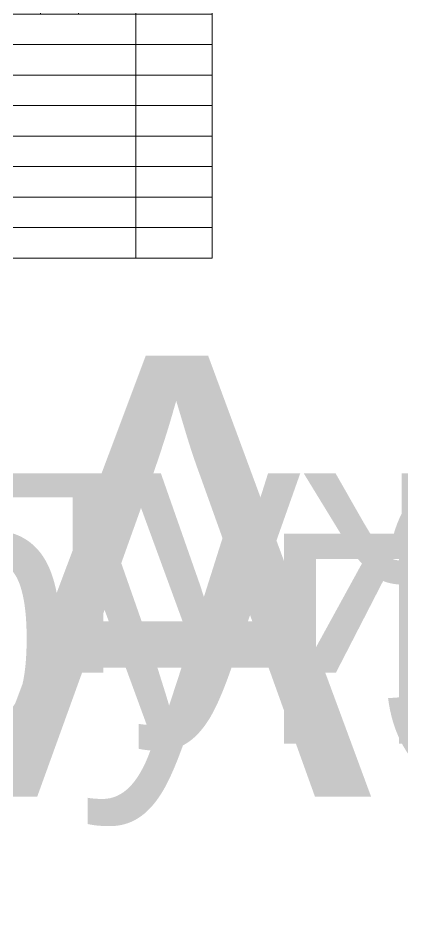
# Paper-space layout '61.2-3. СО' of a CAD drawing. Header units: millimetres. Extents: x -860 to 12764, y -185 to 388.
# Drawn here: x -174 to -73.2, y -185 to 54 of the extents above; entities that cross this region are included whole.
import ezdxf
from ezdxf.enums import TextEntityAlignment as Align

# ---------------------------------------------------------------- set-up
doc = ezdxf.new("R2018")
doc.units = ezdxf.units.MM
doc.layers.get('Defpoints').update_dxf_attribs({"color": 3})
doc.layers.add('0 Оформление листа', color=7, linetype='Continuous')
doc.layers.add('G-ANNO-TTLB', color=7, linetype='Continuous', lineweight=30)
doc.styles.add('Times New Roman', font='times.ttf', dxfattribs={"height": 2.5})
doc.styles.add('М2.5', font='isocpeui.ttf', dxfattribs={"height": 2.5})
doc.styles.add('М3', font='isocpeui.ttf', dxfattribs={"height": 3})

# ---------------------------------------------------------------- blocks, each defined once
blk = doc.blocks.new('*U388')
at = {"style": 'М2.5'}
for tag, height, p in [('ГРАФА_ЗАКАЗЧИК', 2.5, (300.05, 55)), ('ГРАФА_10Ф3-1', 2.5, (231, 32.5)), ('ГРАФА_13Ф3-1', 2.5, (286, 32.5)), ('ГРАФА_10Ф3-2', 2.5, (231, 27.5)), ('ГРАФА_13Ф3-2', 2.5, (286, 27.5)), ('ГРАФА_10Ф3-3', 2.5, (231, 22.5)), ('ГРАФА_13Ф3-3', 2.5, (286, 22.5)), ('ГРАФА_10Ф3-4', 2.5, (231, 17.5)), ('ГРАФА_13Ф3-4', 2.5, (286, 17.5)), ('ГРАФА_10Ф3-5', 2.5, (231, 12.5)), ('ГРАФА_13Ф3-5', 2.5, (286, 12.5)), ('ГРАФА_10Ф3-6', 2.5, (231, 7.5)), ('ГРАФА_13Ф3-6', 2.5, (286, 7.5)), ('СВОЙСТВА_2', 3, (375.57, 2.5)), ('ФОРМАТ', 3, (353.51, 2.5))]:
    blk.add_attdef(tag, text='', height=height, dxfattribs=at).set_placement(p, align=Align.MIDDLE_LEFT)
at = {"style": 'М3'}
for tag, p in [('ГРАФА_1Ф3', (355, 55)), ('ГРАФА_6Ф3', (372.5, 25)), ('ГРАФА_7Ф3', (388.5, 25)), ('ГРАФА_8Ф3', (406, 25))]:
    blk.add_attdef(tag, text='', height=3, dxfattribs=at).set_placement(p, align=Align.MIDDLE_CENTER)
at = {"lineweight": 30, "flags": 104}
for tag, height, p in [('ГРАФА_2Ф3', 2.4, (355, 42.5)), ('ГРАФА_3Ф3', 2.5, (330, 27.5)), ('ГРАФА_4Ф3', 2.5, (330, 12.5))]:
    blk.add_attdef(tag, text='', height=height, dxfattribs=at).set_placement(p, align=Align.MIDDLE_CENTER)
blk = doc.blocks.new('*T406')
at = {"layer": '0 Оформление листа', "color": 0, "linetype": 'ByBlock', "lineweight": -2, "transparency": 16777216}
for p, q in [((0, 0), (225, 0)), ((0, 0), (0, -10)), ((225, 0), (225, -10))]:
    blk.add_line(p, q, dxfattribs=at)
at = {"layer": '0 Оформление листа', "linetype": 'ByBlock', "lineweight": -2, "transparency": 16777216}
for p, q in [((0, -10), (225, -10)), ((0, -10), (0, -213.37)), ((15, -10), (15, -221.37)), ((45, -10), (45, -221.37)), ((140, -10), (140, -221.37)), ((190, -10), (190, -221.37)), ((205, -10), (205, -221.37)), ((225, -10), (225, -213.37)), ((140, -17), (225, -17)), ((150, -17), (150, -221.37)), ((160, -17), (160, -221.37)), ((170, -17), (170, -221.37)), ((180, -17), (180, -221.37)), ((0, -25), (225, -25)), ((0, -33), (225, -33)), ((0, -41), (225, -41)), ((0, -49), (225, -49)), ((15, -57), (225, -57)), ((15, -65), (225, -65)), ((15, -73), (225, -73)), ((0, -81), (225, -81)), ((15, -90.58), (225, -90.58)), ((0, -100.16), (225, -100.16)), ((15, -109.75), (225, -109.75)), ((0, -119.33), (225, -119.33)), ((0, -128.85), (225, -128.85)), ((0, -136.85), (225, -136.85)), ((0, -146.19), (225, -146.19)), ((0, -154.19), (225, -154.19)), ((0, -162.19), (225, -162.19)), ((0, -170.19), (225, -170.19)), ((0, -178.19), (225, -178.19)), ((0, -186.19), (225, -186.19)), ((0, -194.19), (225, -194.19)), ((0, -203.78), (225, -203.78))]:
    blk.add_line(p, q, dxfattribs=at)
at = {"layer": '0 Оформление листа', "lineweight": -2, "transparency": 16777216}
for p, q in [((0, -213.37), (225, -213.37)), ((0, -213.37), (0, -221.37)), ((225, -213.37), (225, -221.37)), ((0, -221.37), (225, -221.37))]:
    blk.add_line(p, q, dxfattribs=at)
at = {"layer": 'Defpoints', "color": 8, "linetype": 'ByBlock', "lineweight": 0, "transparency": 16777216}
for p, q in [((225.99, 0), (450.99, 0)), ((225.99, 0), (225.99, -223.89)), ((240.99, 0), (240.99, -223.89)), ((270.99, 0), (270.99, -223.89)), ((365.99, 0), (365.99, -159.89)), ((375.99, 0), (375.99, -159.89)), ((385.99, 0), (385.99, -159.89)), ((395.99, 0), (395.99, -159.89)), ((405.99, 0), (405.99, -159.89)), ((415.99, 0), (415.99, -159.89)), ((430.99, 0), (430.99, -223.89)), ((450.99, 0), (450.99, -223.89)), ((225.99, -151.89), (450.99, -151.89)), ((225.99, -159.89), (450.99, -159.89)), ((225.99, -167.89), (450.99, -167.89)), ((225.99, -175.89), (450.99, -175.89)), ((225.99, -183.89), (450.99, -183.89)), ((225.99, -191.89), (450.99, -191.89)), ((225.99, -199.89), (450.99, -199.89)), ((225.99, -207.89), (450.99, -207.89)), ((225.99, -215.89), (450.99, -215.89)), ((0, -221.37), (0, -229.37)), ((15, -221.37), (15, -229.37)), ((45, -221.37), (45, -229.37)), ((140, -221.37), (140, -229.37)), ((150, -221.37), (150, -229.37)), ((160, -221.37), (160, -229.37)), ((170, -221.37), (170, -229.37)), ((180, -221.37), (180, -229.37)), ((190, -221.37), (190, -229.37)), ((205, -221.37), (205, -229.37)), ((225, -221.37), (225, -229.37)), ((225.99, -223.89), (450.99, -223.89)), ((0, -229.37), (225, -229.37))]:
    blk.add_line(p, q, dxfattribs=at)
at = {"layer": '0 Оформление листа', "color": 0, "transparency": 16777216}
for s, insert, char_height, width, attachment_point in [('{\\fTimes New Roman|b0|i0|c0;Групповая спецификация материалов смесительных узлов приточных установок систем ПВ1, ПВ2, П3, П4', (112.5, -5), 2.11667, 224.88, 5), ('{\\fTimes New Roman|b0|i0|c0;Кол-во на исполнение', (165, -13.5), 2.1167, 49.88, 5), ('{\\fTimes New Roman|b0|i0|c0;Масса, кг', (190.06, -13.5), 2.1167, 14.88, 4), ('{\\fTimes New Roman|b0|i0|c0;Примечание', (205.06, -13.5), 2.1167, 19.88, 4), ('{\\fTimes New Roman|b0|i0|c0;Поз.', (7.5, -17.5), 2.1167, 14.88, 5), ('{\\fTimes New Roman|b0|i0|c0;Обозначение', (30, -17.5), 2.1167, 29.88, 5), ('{\\fTimes New Roman|b0|i0|c0;Наименование', (46.5, -17.5), 2.5, 92, 4), ('{\\fTimes New Roman|b0|i0|c0;01', (145, -21), 2.1167, 9.88, 5), ('{\\fTimes New Roman|b0|i0|c0;02', (155, -21), 2.1167, 9.88, 5), ('{\\fTimes New Roman|b0|i0|c0;03', (165, -21), 2.1167, 9.88, 5), ('{\\fTimes New Roman|b0|i0|c0;04', (175, -21), 2.1167, 9.88, 5), ('{\\fTimes New Roman|b1|i0|c0;Всего', (185, -21), 2.1167, 9.88, 5), ('{\\fTimes New Roman|b0|i0|c0;', (190.06, -24.94), 2.1167, 14.88, 7), ('{\\fTimes New Roman|b0|i0|c0;', (205.06, -24.94), 2.1167, 19.88, 7), ('{\\fTimes New Roman|b0|i0|c0;Смесительный узел приточных установок', (46.5, -29), 2.5, 92, 4), ('{\\fTimes New Roman|b0|i0|c0;1', (145, -29), 2.1167, 9.88, 5), ('{\\fTimes New Roman|b0|i0|c0;1', (155, -29), 2.1167, 9.88, 5), ('{\\fTimes New Roman|b0|i0|c0;1', (165, -29), 2.1167, 9.88, 5), ('{\\fTimes New Roman|b0|i0|c0;1', (175, -29), 2.1167, 9.88, 5), ('{\\fTimes New Roman|b1|i0|c0;4', (185, -29), 2.1167, 9.88, 5), ('{\\fTimes New Roman|b0|i0|c0;', (0.06, -32.94), 2.1167, 14.88, 7), ('{\\fTimes New Roman|b0|i0|c0;', (15.06, -32.94), 2.1167, 29.88, 7), ('{\\fTimes New Roman|b0|i0|c0;', (190.06, -32.94), 2.1167, 14.88, 7), ('{\\fTimes New Roman|b0|i0|c0;', (205.06, -32.94), 2.1167, 19.88, 7), ('{\\fTimes New Roman|b0|i0|c0;', (145, -37), 2.1167, 9.88, 5), ('{\\fTimes New Roman|b0|i0|c0;', (155, -37), 2.1167, 9.88, 5), ('{\\fTimes New Roman|b0|i0|c0;', (165, -37), 2.1167, 9.88, 5), ('{\\fTimes New Roman|b0|i0|c0;', (175, -37), 2.1167, 9.88, 5), ('{\\fTimes New Roman|b1|i0|c0;', (185, -37), 2.1167, 9.88, 5), ('{\\fTimes New Roman|b0|i0|c0;', (0.06, -40.94), 2.1167, 14.88, 7), ('{\\fTimes New Roman|b0|i0|c0;', (15.06, -40.94), 2.1167, 29.88, 7), ('{\\fTimes New Roman|b0|i0|c0;', (45.06, -40.94), 2.1167, 94.88, 7), ('{\\fTimes New Roman|b0|i0|c0;', (190.06, -40.94), 2.1167, 14.88, 7), ('{\\fTimes New Roman|b0|i0|c0;', (205.06, -40.94), 2.1167, 19.88, 7), ('{\\fTimes New Roman|b1|i0|c0;\\LДетали', (45.06, -45), 2.1167, 94.88, 4), ('{\\fTimes New Roman|b0|i0|c0;', (145, -45), 2.1167, 9.88, 5), ('{\\fTimes New Roman|b0|i0|c0;', (155, -45), 2.1167, 9.88, 5), ('{\\fTimes New Roman|b0|i0|c0;', (165, -45), 2.1167, 9.88, 5), ('{\\fTimes New Roman|b0|i0|c0;', (175, -45), 2.1167, 9.88, 5), ('{\\fTimes New Roman|b1|i0|c0;', (185, -45), 2.1167, 9.88, 5), ('{\\fTimes New Roman|b0|i0|c0;', (0.06, -48.94), 2.1167, 14.88, 7), ('{\\fTimes New Roman|b0|i0|c0;', (15.06, -48.94), 2.1167, 29.88, 7), ('{\\fTimes New Roman|b0|i0|c0;', (190.06, -48.94), 2.1167, 14.88, 7), ('{\\fTimes New Roman|b0|i0|c0;', (205.06, -48.94), 2.1167, 19.88, 7), ('{\\fTimes New Roman|b0|i0|c0;Комплект смесительного узла MUB.L.04.06.B.CP ', (46.5, -53), 2.5, 92, 4), ('{\\fTimes New Roman|b0|i0|c0;1', (145, -53), 2.1167, 9.88, 5), ('{\\fTimes New Roman|b1|i0|c0;1', (185, -53), 2.1167, 9.88, 5), ('{\\fTimes New Roman|b0|i0|c0;', (155, -53), 2.1167, 9.88, 5), ('{\\fTimes New Roman|b0|i0|c0;', (165, -53), 2.1167, 9.88, 5), ('{\\fTimes New Roman|b0|i0|c0;', (175, -53), 2.1167, 9.88, 5), ('{\\fTimes New Roman|b0|i0|c0;', (205.06, -53), 2.1167, 19.88, 4), ('{\\fTimes New Roman|b0|i0|c0;', (15.06, -56.94), 2.1167, 29.88, 7), ('{\\fTimes New Roman|b0|i0|c0;', (190.06, -56.94), 2.1167, 14.88, 7), ('{\\fTimes New Roman|b0|i0|c0;Комплект смесительного узла MUB.L.04.04.B.CP ', (46.5, -61), 2.5, 92, 4), ('{\\fTimes New Roman|b0|i0|c0;', (145, -61), 2.1167, 9.88, 5), ('{\\fTimes New Roman|b0|i0|c0;1', (155, -61), 2.1167, 9.88, 5), ('{\\fTimes New Roman|b0|i0|c0;', (165, -61), 2.1167, 9.88, 5), ('{\\fTimes New Roman|b0|i0|c0;', (175, -61), 2.1167, 9.88, 5), ('{\\fTimes New Roman|b1|i0|c0;1', (185, -61), 2.1167, 9.88, 5), ('{\\fTimes New Roman|b0|i0|c0;', (205.06, -61), 2.1167, 19.88, 4), ('{\\fTimes New Roman|b0|i0|c0;1', (7.5, -65), 2.1167, 14.88, 5), ('{\\fTimes New Roman|b0|i0|c0;', (15.06, -64.94), 2.1167, 29.88, 7), ('{\\fTimes New Roman|b0|i0|c0;', (190.06, -64.94), 2.1167, 14.88, 7), ('{\\fTimes New Roman|b0|i0|c0;Комплект смесительного узла MUB.L.06.06.B.CP ', (46.5, -69), 2.5, 92, 4), ('{\\fTimes New Roman|b0|i0|c0;', (145, -69), 2.1167, 9.88, 5), ('{\\fTimes New Roman|b0|i0|c0;', (155, -69), 2.1167, 9.88, 5), ('{\\fTimes New Roman|b0|i0|c0;1', (165, -69), 2.1167, 9.88, 5), ('{\\fTimes New Roman|b0|i0|c0;', (175, -69), 2.1167, 9.88, 5), ('{\\fTimes New Roman|b1|i0|c0;1', (185, -69), 2.1167, 9.88, 5), ('{\\fTimes New Roman|b0|i0|c0;', (205.06, -69), 2.1167, 19.88, 4), ('{\\fTimes New Roman|b0|i0|c0;', (15.06, -72.94), 2.1167, 29.88, 7), ('{\\fTimes New Roman|b0|i0|c0;', (190.06, -72.94), 2.1167, 14.88, 7), ('{\\fTimes New Roman|b0|i0|c0;Комплект смесительного узла MUB.L.04.01.B.CP ', (46.5, -77), 2.5, 92, 4), ('{\\fTimes New Roman|b0|i0|c0;1', (175, -77), 2.1167, 9.88, 5), ('{\\fTimes New Roman|b1|i0|c0;1', (185, -77), 2.1167, 9.88, 5), ('{\\fTimes New Roman|b0|i0|c0;', (145, -77), 2.1167, 9.88, 5), ('{\\fTimes New Roman|b0|i0|c0;', (155, -77), 2.1167, 9.88, 5), ('{\\fTimes New Roman|b0|i0|c0;', (165, -77), 2.1167, 9.88, 5), ('{\\fTimes New Roman|b0|i0|c0;', (205.06, -77), 2.1167, 19.88, 4), ('{\\fTimes New Roman|b0|i0|c0;', (15.06, -80.94), 2.1167, 29.88, 7), ('{\\fTimes New Roman|b0|i0|c0;', (190.06, -80.94), 2.1167, 14.88, 7), ('{\\fTimes New Roman|b0|i0|c0;Ручной балансировочный клапан STP Ду 25, ВР 1" SANEXT (6503-1)', (46.5, -85.79), 2.5, 92, 4), ('{\\fTimes New Roman|b0|i0|c0;1', (145, -85.79), 2.1167, 9.88, 5), ('{\\fTimes New Roman|b0|i0|c0;1', (155, -85.79), 2.1167, 9.88, 5), ('{\\fTimes New Roman|b0|i0|c0;1', (165, -85.79), 2.1167, 9.88, 5), ('{\\fTimes New Roman|b0|i0|c0;', (175, -85.79), 2.1167, 9.88, 5), ('{\\fTimes New Roman|b1|i0|c0;3', (185, -85.79), 2.1167, 9.88, 5), ('{\\fTimes New Roman|b0|i0|c0;2', (7.5, -90.58), 2.1167, 14.88, 5), ('{\\fTimes New Roman|b0|i0|c0;', (15.06, -90.52), 2.1167, 29.88, 7), ('{\\fTimes New Roman|b0|i0|c0;', (190.06, -90.52), 2.1167, 14.88, 7), ('{\\fTimes New Roman|b0|i0|c0;', (205.06, -90.52), 2.1167, 19.88, 7), ('{\\fTimes New Roman|b0|i0|c0;\\c255;Ручной балансировочный клапан STP Ду 15, ВР 1/2" SANEXT (6501-1)', (46.5, -95.37), 2.5, 92, 4), ('{\\fTimes New Roman|b0|i0|c0;', (145, -95.37), 2.1167, 9.88, 5), ('{\\fTimes New Roman|b0|i0|c0;', (155, -95.37), 2.1167, 9.88, 5), ('{\\fTimes New Roman|b0|i0|c0;', (165, -95.37), 2.1167, 9.88, 5), ('{\\fTimes New Roman|b0|i0|c0;1', (175, -95.37), 2.1167, 9.88, 5), ('{\\fTimes New Roman|b1|i0|c0;1', (185, -95.37), 2.1167, 9.88, 5), ('{\\fTimes New Roman|b0|i0|c0;', (15.06, -100.1), 2.1167, 29.88, 7), ('{\\fTimes New Roman|b0|i0|c0;', (190.06, -100.1), 2.1167, 14.88, 7), ('{\\fTimes New Roman|b0|i0|c0;', (205.06, -100.1), 2.1167, 19.88, 7), ('{\\fTimes New Roman|b0|i0|c0;Автоматический балансировочный клапан DPV Ду 25, ВР 1" SANEXT (6103)', (46.5, -104.96), 2.5, 92, 4), ('{\\fTimes New Roman|b0|i0|c0;1', (145, -104.96), 2.1167, 9.88, 5), ('{\\fTimes New Roman|b0|i0|c0;1', (155, -104.96), 2.1167, 9.88, 5), ('{\\fTimes New Roman|b0|i0|c0;1', (165, -104.96), 2.1167, 9.88, 5), ('{\\fTimes New Roman|b0|i0|c0;', (175, -104.96), 2.1167, 9.88, 5), ('{\\fTimes New Roman|b1|i0|c0;3', (185, -104.96), 2.1167, 9.88, 5), ('{\\fTimes New Roman|b0|i0|c0;3', (7.5, -109.75), 2.1167, 14.88, 5), ('{\\fTimes New Roman|b0|i0|c0;', (15.06, -109.69), 2.1167, 29.88, 7), ('{\\fTimes New Roman|b0|i0|c0;', (190.06, -109.69), 2.1167, 14.88, 7), ('{\\fTimes New Roman|b0|i0|c0;', (205.06, -109.69), 2.1167, 19.88, 7), ('{\\fTimes New Roman|b0|i0|c0;\\c255;Автоматический балансировочный клапан DPV Ду 15, ВР 1/2" SANEXT (6101-1)', (46.5, -114.54), 2.5, 92, 4), ('{\\fTimes New Roman|b0|i0|c0;', (145, -114.54), 2.1167, 9.88, 5), ('{\\fTimes New Roman|b0|i0|c0;', (155, -114.54), 2.1167, 9.88, 5), ('{\\fTimes New Roman|b0|i0|c0;', (165, -114.54), 2.1167, 9.88, 5), ('{\\fTimes New Roman|b0|i0|c0;1', (175, -114.54), 2.1167, 9.88, 5), ('{\\fTimes New Roman|b1|i0|c0;1', (185, -114.54), 2.1167, 9.88, 5), ('{\\fTimes New Roman|b0|i0|c0;', (15.06, -119.27), 2.1167, 29.88, 7), ('{\\fTimes New Roman|b0|i0|c0;', (190.06, -119.27), 2.1167, 14.88, 7), ('{\\fTimes New Roman|b0|i0|c0;', (205.06, -119.27), 2.1167, 19.88, 7), ('{\\fTimes New Roman|b0|i0|c0;Термоманометр радиальный ТМТБ-31Т.1(0-120С)(0-1MPa)G1/2" кл. точности 2,5', (46.5, -124.09), 2.5, 92, 4), ('{\\fTimes New Roman|b0|i0|c0;4', (7.5, -124.09), 2.1167, 14.88, 5), ('{\\fTimes New Roman|b0|i0|c0;PTI', (30, -124.09), 2.1167, 29.88, 5), ('{\\fTimes New Roman|b0|i0|c0;4', (145, -124.09), 2.1167, 9.88, 5), ('{\\fTimes New Roman|b0|i0|c0;4', (155, -124.09), 2.1167, 9.88, 5), ('{\\fTimes New Roman|b0|i0|c0;4', (165, -124.09), 2.1167, 9.88, 5), ('{\\fTimes New Roman|b0|i0|c0;4', (175, -124.09), 2.1167, 9.88, 5), ('{\\fTimes New Roman|b1|i0|c0;16', (185, -124.09), 2.1167, 9.88, 5), ('{\\fTimes New Roman|b0|i0|c0;', (190.06, -128.79), 2.1167, 14.88, 7), ('{\\fTimes New Roman|b0|i0|c0;', (205.06, -128.79), 2.1167, 19.88, 7), ('{\\fTimes New Roman|b0|i0|c0;Реле давления KPI 35R 1/2"', (46.5, -132.85), 2.5, 92, 4), ('{\\fTimes New Roman|b0|i0|c0;5', (7.5, -132.85), 2.1167, 14.88, 5), ('{\\fTimes New Roman|b0|i0|c0;PS', (30, -132.85), 2.1167, 29.88, 5), ('{\\fTimes New Roman|b0|i0|c0;1', (145, -132.85), 2.1167, 9.88, 5), ('{\\fTimes New Roman|b0|i0|c0;1', (155, -132.85), 2.1167, 9.88, 5), ('{\\fTimes New Roman|b0|i0|c0;1', (165, -132.85), 2.1167, 9.88, 5), ('{\\fTimes New Roman|b0|i0|c0;1', (175, -132.85), 2.1167, 9.88, 5), ('{\\fTimes New Roman|b1|i0|c0;4', (185, -132.85), 2.1167, 9.88, 5), ('{\\fTimes New Roman|b0|i0|c0;Манометр радиальный ТМ-510Т.00(0-1MPa)G1/2" кл. точности 1,5', (46.5, -141.52), 2.5, 92, 4), ('{\\fTimes New Roman|b0|i0|c0;', (190.06, -136.79), 2.1167, 14.88, 7), ('{\\fTimes New Roman|b0|i0|c0;', (205.06, -136.79), 2.1167, 19.88, 7), ('{\\fTimes New Roman|b0|i0|c0;6', (7.5, -141.52), 2.1167, 14.88, 5), ('{\\fTimes New Roman|b0|i0|c0;PI', (30, -141.52), 2.1167, 29.88, 5), ('{\\fTimes New Roman|b0|i0|c0;2', (145, -141.52), 2.1167, 9.88, 5), ('{\\fTimes New Roman|b0|i0|c0;2', (155, -141.52), 2.1167, 9.88, 5), ('{\\fTimes New Roman|b0|i0|c0;2', (165, -141.52), 2.1167, 9.88, 5), ('{\\fTimes New Roman|b0|i0|c0;2', (175, -141.52), 2.1167, 9.88, 5), ('{\\fTimes New Roman|b1|i0|c0;8', (185, -141.52), 2.1167, 9.88, 5), ('{\\fTimes New Roman|b0|i0|c0;', (190.06, -146.13), 2.1167, 14.88, 7), ('{\\fTimes New Roman|b0|i0|c0;', (205.06, -146.13), 2.1167, 19.88, 7), ('{\\fTimes New Roman|b0|i0|c0;Примечания:', (272.49, -150.89), 2.5, 92, 7), ('{\\fTimes New Roman|b0|i0|c0;7', (7.5, -150.19), 2.1167, 14.88, 5), ('{\\fTimes New Roman|b0|i0|c0;Кран шаровой ВВ полнопроходной 1" ', (46.5, -150.19), 2.5, 92, 4), ('{\\fTimes New Roman|b0|i0|c0;1', (145, -150.19), 2.1167, 9.88, 5), ('{\\fTimes New Roman|b0|i0|c0;1', (155, -150.19), 2.1167, 9.88, 5), ('{\\fTimes New Roman|b0|i0|c0;1', (165, -150.19), 2.1167, 9.88, 5), ('{\\fTimes New Roman|b0|i0|c0;1', (175, -150.19), 2.1167, 9.88, 5), ('{\\fTimes New Roman|b1|i0|c0;4', (185, -150.19), 2.1167, 9.88, 5), ('{\\fTimes New Roman|b0|i0|c0;', (226.05, -151.83), 2.1167, 14.88, 7), ('{\\fTimes New Roman|b0|i0|c0;', (241.05, -151.83), 2.1167, 29.88, 7), ('{\\fTimes New Roman|b0|i0|c0;', (366.05, -151.83), 2.1167, 9.88, 7), ('{\\fTimes New Roman|b0|i0|c0;', (376.05, -151.83), 2.1167, 9.88, 7), ('{\\fTimes New Roman|b0|i0|c0;', (386.05, -151.83), 2.1167, 9.88, 7), ('{\\fTimes New Roman|b0|i0|c0;', (396.05, -151.83), 2.1167, 9.88, 7), ('{\\fTimes New Roman|b0|i0|c0;', (406.05, -151.83), 2.1167, 9.88, 7), ('{\\fTimes New Roman|b0|i0|c0;', (416.05, -151.83), 2.1167, 14.88, 7), ('{\\fTimes New Roman|b0|i0|c0;', (431.05, -151.83), 2.1167, 19.88, 7), ('{\\fTimes New Roman|b0|i0|c0;', (15.06, -154.13), 2.1167, 29.88, 7), ('{\\fTimes New Roman|b0|i0|c0;', (190.06, -154.13), 2.1167, 14.88, 7), ('{\\fTimes New Roman|b0|i0|c0;', (205.06, -154.13), 2.1167, 19.88, 7), ('{\\fTimes New Roman|b0|i0|c0;1.', (269.49, -155.89), 2.1167, 27, 6), ('{\\fTimes New Roman|b0|i0|c0;Поз. 1 учтена в комплекте ПП2020РД-1.2-61.2-ОВ1', (272.49, -155.89), 2.5, 92, 4), ('{\\fTimes New Roman|b0|i0|c0;8', (7.5, -158.19), 2.1167, 14.88, 5), ('{\\fTimes New Roman|b0|i0|c0;Тройник 1"', (46.5, -158.19), 2.5, 92, 4), ('{\\fTimes New Roman|b0|i0|c0;9', (145, -158.19), 2.1167, 9.88, 5), ('{\\fTimes New Roman|b0|i0|c0;9', (155, -158.19), 2.1167, 9.88, 5), ('{\\fTimes New Roman|b0|i0|c0;9', (165, -158.19), 2.1167, 9.88, 5), ('{\\fTimes New Roman|b0|i0|c0;9', (175, -158.19), 2.1167, 9.88, 5), ('{\\fTimes New Roman|b1|i0|c0;36', (185, -158.19), 2.1167, 9.88, 5), ('{\\fTimes New Roman|b0|i0|c0;', (226.05, -159.83), 2.1167, 14.88, 7), ('{\\fTimes New Roman|b0|i0|c0;', (366.05, -159.83), 2.1167, 9.88, 7), ('{\\fTimes New Roman|b0|i0|c0;', (376.05, -159.83), 2.1167, 9.88, 7), ('{\\fTimes New Roman|b0|i0|c0;', (386.05, -159.83), 2.1167, 9.88, 7), ('{\\fTimes New Roman|b0|i0|c0;', (396.05, -159.83), 2.1167, 9.88, 7), ('{\\fTimes New Roman|b0|i0|c0;', (406.05, -159.83), 2.1167, 9.88, 7), ('{\\fTimes New Roman|b0|i0|c0;', (416.05, -159.83), 2.1167, 14.88, 7), ('{\\fTimes New Roman|b0|i0|c0;', (431.05, -159.83), 2.1167, 19.88, 7), ('{\\fTimes New Roman|b0|i0|c0;', (15.06, -162.13), 2.1167, 29.88, 7), ('{\\fTimes New Roman|b0|i0|c0;', (190.06, -162.13), 2.1167, 14.88, 7), ('{\\fTimes New Roman|b0|i0|c0;', (205.06, -162.13), 2.1167, 19.88, 7), ('{\\fTimes New Roman|b0|i0|c204|p18;Для системы ПВ\\fTimes New Roman|b0|i0|c0|p18;1 \\fTimes New Roman|b0|i0|c204|p18;узел предусмотрен в исп\\fTimes New Roman|b0|i0|c0|p18;. 01\\fTimes New Roman|b0|i0|c204|p18; (см. лист 2 схема №1).}', (272.49, -163.89), 2.5, 157, 4), ('{\\fTimes New Roman|b0|i0|c0;Сгон 1"', (46.5, -166.19), 2.5, 92, 4), ('{\\fTimes New Roman|b0|i0|c0;2.', (269.49, -163.89), 2.1167, 27, 6), ('{\\fTimes New Roman|b0|i0|c0;9', (7.5, -166.19), 2.1167, 14.88, 5), ('{\\fTimes New Roman|b0|i0|c0;3', (145, -166.19), 2.1167, 9.88, 5), ('{\\fTimes New Roman|b0|i0|c0;3', (155, -166.19), 2.1167, 9.88, 5), ('{\\fTimes New Roman|b0|i0|c0;3', (165, -166.19), 2.1167, 9.88, 5), ('{\\fTimes New Roman|b0|i0|c0;3', (175, -166.19), 2.1167, 9.88, 5), ('{\\fTimes New Roman|b1|i0|c0;12', (185, -166.19), 2.1167, 9.88, 5), ('{\\fTimes New Roman|b0|i0|c0;', (226.05, -167.83), 2.1167, 14.88, 7), ('{\\fTimes New Roman|b0|i0|c0;', (431.05, -167.83), 2.1167, 19.88, 7), ('{\\fTimes New Roman|b0|i0|c0;', (15.06, -170.13), 2.1167, 29.88, 7), ('{\\fTimes New Roman|b0|i0|c0;', (190.06, -170.13), 2.1167, 14.88, 7), ('{\\fTimes New Roman|b0|i0|c0;', (205.06, -170.13), 2.1167, 19.88, 7), ('{\\fTimes New Roman|b0|i0|c0;', (269.49, -171.89), 2.1167, 27, 6), ('{\\fTimes New Roman|b0|i0|c204|p18;Для системы ПВ\\fTimes New Roman|b0|i0|c0|p18;2 \\fTimes New Roman|b0|i0|c204|p18;узел предусмотрен в исп\\fTimes New Roman|b0|i0|c0|p18;. 02\\fTimes New Roman|b0|i0|c204|p18; (см. лист 2 схема №1).}', (272.49, -171.89), 2.5, 157, 4), ('{\\fTimes New Roman|b0|i0|c0;10', (7.5, -174.19), 2.1167, 14.88, 5), ('{\\fTimes New Roman|b0|i0|c0;Ниппель 1"', (46.5, -174.19), 2.5, 92, 4), ('{\\fTimes New Roman|b0|i0|c0;6', (145, -174.19), 2.1167, 9.88, 5), ('{\\fTimes New Roman|b0|i0|c0;6', (155, -174.19), 2.1167, 9.88, 5), ('{\\fTimes New Roman|b0|i0|c0;6', (165, -174.19), 2.1167, 9.88, 5), ('{\\fTimes New Roman|b0|i0|c0;6', (175, -174.19), 2.1167, 9.88, 5), ('{\\fTimes New Roman|b1|i0|c0;24', (185, -174.19), 2.1167, 9.88, 5), ('{\\fTimes New Roman|b0|i0|c0;', (226.05, -175.83), 2.1167, 14.88, 7), ('{\\fTimes New Roman|b0|i0|c0;', (431.05, -175.83), 2.1167, 19.88, 7), ('{\\fTimes New Roman|b0|i0|c0;', (15.06, -178.13), 2.1167, 29.88, 7), ('{\\fTimes New Roman|b0|i0|c0;', (190.06, -178.13), 2.1167, 14.88, 7), ('{\\fTimes New Roman|b0|i0|c0;', (205.06, -178.13), 2.1167, 19.88, 7), ('{\\fTimes New Roman|b0|i0|c204|p18;Для системы П\\fTimes New Roman|b0|i0|c0|p18;3 \\fTimes New Roman|b0|i0|c204|p18;узел предусмотрен в исп\\fTimes New Roman|b0|i0|c0|p18;. 03\\fTimes New Roman|b0|i0|c204|p18; (см. лист 2 схема №1).}', (272.49, -179.89), 2.5, 157, 4), ('{\\fTimes New Roman|b0|i0|c0;11', (7.5, -182.19), 2.1167, 14.88, 5), ('{\\fTimes New Roman|b0|i0|c0;\\c255;Ниппель переходной 1"-1/2"', (46.5, -182.19), 2.5, 92, 4), ('{\\fTimes New Roman|b0|i0|c0;1', (175, -182.19), 2.1167, 9.88, 5), ('{\\fTimes New Roman|b1|i0|c0;1', (185, -182.19), 2.1167, 9.88, 5), ('{\\fTimes New Roman|b0|i0|c0;', (145, -182.19), 2.1167, 9.88, 5), ('{\\fTimes New Roman|b0|i0|c0;', (155, -182.19), 2.1167, 9.88, 5), ('{\\fTimes New Roman|b0|i0|c0;', (165, -182.19), 2.1167, 9.88, 5), ('{\\fTimes New Roman|b0|i0|c0;', (226.05, -183.83), 2.1167, 14.88, 7), ('{\\fTimes New Roman|b0|i0|c0;', (241.05, -183.83), 2.1167, 29.88, 7), ('{\\fTimes New Roman|b0|i0|c0;', (431.05, -183.83), 2.1167, 19.88, 7), ('{\\fTimes New Roman|b0|i0|c0;', (15.06, -186.13), 2.1167, 29.88, 7), ('{\\fTimes New Roman|b0|i0|c0;', (190.06, -186.13), 2.1167, 14.88, 7), ('{\\fTimes New Roman|b0|i0|c0;', (205.06, -186.13), 2.1167, 19.88, 7), ('{\\fTimes New Roman|b0|i0|c204|p18;Для системы П\\fTimes New Roman|b0|i0|c0|p18;4 \\fTimes New Roman|b0|i0|c204|p18;узел предусмотрен в исп\\fTimes New Roman|b0|i0|c0|p18;. 04\\fTimes New Roman|b0|i0|c204|p18; (см. лист 2 схема №2).}', (272.49, -187.89), 2.5, 157, 4), ('{\\fTimes New Roman|b0|i0|c0;Труба Stahlmann 25А, L=3000 мм', (46.5, -190.19), 2.5, 92, 4), ('{\\fTimes New Roman|b0|i0|c0;12', (7.5, -190.19), 2.1167, 14.88, 5), ('{\\fTimes New Roman|b0|i0|c0;3', (145, -190.19), 2.1167, 9.88, 5), ('{\\fTimes New Roman|b0|i0|c0;3', (155, -190.19), 2.1167, 9.88, 5), ('{\\fTimes New Roman|b0|i0|c0;3', (165, -190.19), 2.1167, 9.88, 5), ('{\\fTimes New Roman|b0|i0|c0;3', (175, -190.19), 2.1167, 9.88, 5), ('{\\fTimes New Roman|b1|i0|c0;12', (185, -190.19), 2.1167, 9.88, 5), ('{\\fTimes New Roman|b0|i0|c0;в м.п.', (215, -190.19), 2.1167, 19.88, 5), ('{\\fTimes New Roman|b0|i0|c0;', (226.05, -191.83), 2.1167, 14.88, 7), ('{\\fTimes New Roman|b0|i0|c0;', (241.05, -191.83), 2.1167, 29.88, 7), ('{\\fTimes New Roman|b0|i0|c0;', (431.05, -191.83), 2.1167, 19.88, 7), ('{\\fTimes New Roman|b0|i0|c0;', (15.06, -194.13), 2.1167, 29.88, 7), ('{\\fTimes New Roman|b0|i0|c0;Муфта Stahlmann IWS EasyFix 25 мм х 1 ВР(г) для гофрированных труб', (46.5, -198.99), 2.5, 92, 4), ('{\\fTimes New Roman|b0|i0|c0;', (190.06, -194.13), 2.1167, 14.88, 7), ('{\\fTimes New Roman|b0|i0|c204|p18;3\\fTimes New Roman|b0|i0|c0|p18;.}', (269.49, -195.89), 2.1167, 27, 6), ('{\\fTimes New Roman|b0|i0|c204|p18;Для ПВ1 на клапане \\fTimes New Roman|b0|i0|c0|p18;SANEXT STP \\fTimes New Roman|b0|i0|c204|p18;Ду25 ВР1" установочное значение 0,9.}', (272.49, -195.89), 2.5, 157, 4), ('{\\fTimes New Roman|b0|i0|c0;13', (7.5, -198.99), 2.1167, 14.88, 5), ('{\\fTimes New Roman|b0|i0|c0;2', (145, -198.99), 2.1167, 9.88, 5), ('{\\fTimes New Roman|b0|i0|c0;2', (155, -198.99), 2.1167, 9.88, 5), ('{\\fTimes New Roman|b0|i0|c0;2', (165, -198.99), 2.1167, 9.88, 5), ('{\\fTimes New Roman|b0|i0|c0;2', (175, -198.99), 2.1167, 9.88, 5), ('{\\fTimes New Roman|b1|i0|c0;8', (185, -198.99), 2.1167, 9.88, 5), ('{\\fTimes New Roman|b0|i0|c204|p18;Для ПВ2 на клапане \\fTimes New Roman|b0|i0|c0|p18;SANEXT STP \\fTimes New Roman|b0|i0|c204|p18;Ду25 ВР1" установочное значение 0,2.}', (272.49, -203.89), 2.5, 157, 4), ('{\\fTimes New Roman|b0|i0|c0;', (15.06, -203.72), 2.1167, 29.88, 7), ('{\\fTimes New Roman|b0|i0|c0;Муфта Stahlmann IWS EasyFix 25 мм х 1 НР(ш) для гофрированных труб', (46.5, -208.58), 2.5, 92, 4), ('{\\fTimes New Roman|b0|i0|c0;', (190.06, -203.72), 2.1167, 14.88, 7), ('{\\fTimes New Roman|b0|i0|c0;', (205.06, -203.72), 2.1167, 19.88, 7), ('{\\fTimes New Roman|b0|i0|c0;14', (7.5, -208.58), 2.1167, 14.88, 5), ('{\\fTimes New Roman|b0|i0|c0;2', (145, -208.58), 2.1167, 9.88, 5), ('{\\fTimes New Roman|b0|i0|c0;2', (155, -208.58), 2.1167, 9.88, 5), ('{\\fTimes New Roman|b0|i0|c0;2', (165, -208.58), 2.1167, 9.88, 5), ('{\\fTimes New Roman|b0|i0|c0;2', (175, -208.58), 2.1167, 9.88, 5), ('{\\fTimes New Roman|b1|i0|c0;8', (185, -208.58), 2.1167, 9.88, 5), ('{\\fTimes New Roman|b0|i0|c204|p18;Для П3 на клапане \\fTimes New Roman|b0|i0|c0|p18;SANEXT STP \\fTimes New Roman|b0|i0|c204|p18;Ду25 ВР1" установочное значение 2.}', (272.49, -211.89), 2.5, 157, 4), ('{\\fTimes New Roman|b0|i0|c0;', (15.06, -213.31), 2.1167, 29.88, 7), ('{\\fTimes New Roman|b0|i0|c0;', (190.06, -213.31), 2.1167, 14.88, 7), ('{\\fTimes New Roman|b0|i0|c0;', (205.06, -213.31), 2.1167, 19.88, 7), ('{\\fTimes New Roman|b0|i0|c0;15', (7.5, -217.37), 2.1167, 14.88, 5), ('{\\fTimes New Roman|b0|i0|c0;\\c255;Футорка 1"-1/2"', (46.5, -217.37), 2.5, 92, 4), ('{\\fTimes New Roman|b0|i0|c0;', (145, -217.37), 2.1167, 9.88, 5), ('{\\fTimes New Roman|b0|i0|c0;', (155, -217.37), 2.1167, 9.88, 5), ('{\\fTimes New Roman|b0|i0|c0;', (165, -217.37), 2.1167, 9.88, 5), ('{\\fTimes New Roman|b0|i0|c0;7', (175, -217.37), 2.1167, 9.88, 5), ('{\\fTimes New Roman|b1|i0|c0;7', (185, -217.37), 2.1167, 9.88, 5), ('{\\fTimes New Roman|b0|i0|c204|p18;Для П4 на клапане \\fTimes New Roman|b0|i0|c0|p18;SANEXT STP \\fTimes New Roman|b0|i0|c204|p18;Ду15 ВР1/2" установочное значение 0,2.}', (272.49, -219.89), 2.5, 157, 4), ('{\\fTimes New Roman|b0|i0|c0;', (15.06, -221.31), 2.1167, 29.88, 7), ('{\\fTimes New Roman|b0|i0|c0;', (190.06, -221.31), 2.1167, 14.88, 7), ('{\\fTimes New Roman|b0|i0|c0;', (205.06, -221.31), 2.1167, 19.88, 7), ('{\\fTimes New Roman|b0|i0|c0;', (145, -225.37), 2.1167, 9.88, 5), ('{\\fTimes New Roman|b0|i0|c0;', (155, -225.37), 2.1167, 9.88, 5), ('{\\fTimes New Roman|b0|i0|c0;', (165, -225.37), 2.1167, 9.88, 5), ('{\\fTimes New Roman|b0|i0|c0;', (175, -225.37), 2.1167, 9.88, 5), ('{\\fTimes New Roman|b0|i0|c0;', (185, -225.37), 2.1167, 9.88, 5), ('{\\fTimes New Roman|b0|i0|c0;', (0.06, -229.31), 2.1167, 14.88, 7), ('{\\fTimes New Roman|b0|i0|c0;', (15.06, -229.31), 2.1167, 29.88, 7), ('{\\fTimes New Roman|b0|i0|c0;', (45.06, -229.31), 2.1167, 94.88, 7), ('{\\fTimes New Roman|b0|i0|c0;', (190.06, -229.31), 2.1167, 14.88, 7), ('{\\fTimes New Roman|b0|i0|c0;', (205.06, -229.31), 2.1167, 19.88, 7)]:
    blk.add_mtext(s, dxfattribs=dict(at, insert=insert, char_height=char_height, width=width, attachment_point=attachment_point))

psp = doc.layouts.new('61.2-3. СО')

# ---------------------------------------------------------------- block references
psp.add_blockref('*T406', (-574.18, 214.97))
at = {"layer": '0 Оформление листа', "color": 7}
ref = psp.add_blockref('*U388', (-594.18, -77.03), dxfattribs=at)
lines = psp.add_mtext('"Аэропортовый комплекс на аэродроме "Левашово". I этап. Сектор гражданской авиации (создание технической возможности эксплуатации гражданских судов по МК-258). Этап I.II', dxfattribs={"layer": '0', "insert": (-239.18, -34.53), "char_height": 115.62685, "attachment_point": 1})
ref.add_attrib('ГРАФА_2Ф3', '', (-239.18, -34.53), dxfattribs={"flags": 104}).embed_mtext(lines)
lines = psp.add_mtext('Служебное здание ССТ со столовой', dxfattribs={"layer": '0', "insert": (-264.18, -49.53), "char_height": 68.0506, "attachment_point": 1})
ref.add_attrib('ГРАФА_3Ф3', '', (-264.18, -49.53), dxfattribs={"flags": 104}).embed_mtext(lines)
lines = psp.add_mtext('Групповая спецификация материалов смесительных узлов приточных установок систем ПВ1, ПВ2, П3, П4', dxfattribs={"layer": '0', "insert": (-264.18, -64.53), "char_height": 71.7037, "attachment_point": 1})
ref.add_attrib('ГРАФА_4Ф3', '', (-264.18, -64.53), dxfattribs={"flags": 104}).embed_mtext(lines)

# ---------------------------------------------------------------- texts
at = {"layer": 'G-ANNO-TTLB', "lineweight": 9, "char_height": 2.5, "width": 1.1224, "attachment_point": 1, "style": 'Times New Roman'}
for insert in [(-94.66, 48.1), (-78.85, 48.1), (-74.29, 48.1), (-102.2, 43.86), (-77.13, 39.63), (-93.36, 32.91), (-81.85, 32.91), (-79.34, 28.68), (-86.35, 15.86), (-76.3, 15.86)]:
    psp.add_mtext('\\fTimes New Roman|b0|i0|c204|p18|; ', dxfattribs=dict(at, insert=insert))

doc.saveas('drawing.dxf')
